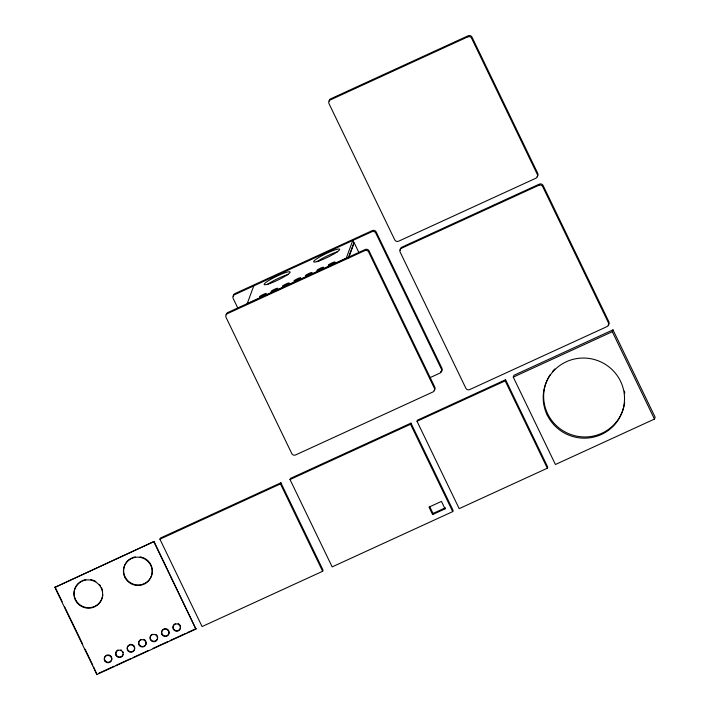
<?xml version="1.0" encoding="UTF-8"?>
<svg xmlns="http://www.w3.org/2000/svg" width="710" height="710" viewBox="0 0 710 710"><rect width="100%" height="100%" fill="white"/><g stroke="black" fill="none" stroke-linecap="round" stroke-linejoin="round"><path stroke-width="1.06" d="M54.856 587.392L154.07 541.499L195.924 629.078L96.888 674.5L54.856 587.392L154.07 541.499M96.888 674.5L93.72 667.098M159.927 539.201L160.336 538.091L280.894 482.8L323.05 570.157L322.642 571.275L202.084 626.566L159.927 539.201L280.486 483.909L280.894 482.8M253.754 285.899L247.142 303.853L346.178 258.431L352.781 240.477L353.899 242.793L348.397 257.757M348.645 257.739L354.166 242.731L358.976 252.689M290.008 479.543L290.417 478.425L410.966 423.133L453.131 510.499L452.714 511.608L332.165 566.899L290.008 479.543L410.558 424.252L410.966 423.133M417.027 421.279L417.436 420.169L505.582 379.743L547.738 467.1L547.33 468.218L459.184 508.644L417.027 421.279L505.174 380.853L505.582 379.743M432.612 514.555L445.055 508.848L441.46 501.393L429.017 507.109L432.612 514.555L433.02 513.445L444.504 508.174M445.055 508.848L445.463 507.739M513.268 377.134L513.951 375.288L612.987 329.866L655.144 417.223L654.46 419.077L555.424 464.5L513.268 377.134L612.304 331.712L612.987 329.866M430.1 377.613L440.129 373.016A2.884 2.822 20.2 0 0 441.487 369.253L375.767 233.075A2.884 2.822 20.2 0 0 371.933 231.691L234.531 294.712A2.884 2.822 20.2 0 0 233.182 298.475L237.974 308.415M99.063 673.107L114.07 666.22M116.076 665.305L131.075 658.427M133.081 657.504L148.079 650.626M153.085 648.328L168.093 641.449M170.089 640.526L185.097 633.648M187.094 632.725L196.102 628.598M612.304 331.712L654.46 419.077M505.174 380.853L547.33 468.218M410.558 424.252L452.714 511.608M429.87 506.922L433.02 513.445M280.486 483.909L322.642 571.275M153.892 541.97L195.924 629.078M55.034 586.922L62.196 601.769M64.583 606.713L82.733 644.325M85.12 649.277L92.77 665.119M441.167 371.507A2.884 2.822 20.2 0 0 441.895 368.144L376.176 231.966A2.884 2.822 20.2 0 0 372.342 230.581L234.939 293.603A2.884 2.822 20.2 0 0 233.315 296.292M440.866 371.72A2.884 2.822 20.2 0 1 440.537 371.898M317.042 261.679A14.404 1.979 -25.8 0 1 337.632 251.775M267.519 284.39A14.404 1.979 -25.8 0 1 288.118 274.486M537.009 176.684A2.884 2.822 20.2 0 0 537.727 173.32L472.017 37.142A2.884 2.822 20.2 0 0 468.183 35.757L330.78 98.779A2.884 2.822 20.2 0 0 329.156 101.095M400.298 250.213A2.884 2.822 20.2 0 1 401.887 247.16L539.289 184.138A2.884 2.822 20.2 0 1 543.123 185.523L608.834 321.701A2.884 2.822 20.2 0 1 608.115 325.065M151.328 565.746A14.404 14.12 20.2 0 1 143.899 583.815A14.404 14.12 20.2 0 1 125.164 577.061A14.404 14.12 20.2 0 1 130.959 558.406M131.785 557.989A14.404 14.12 20.2 0 1 135.353 556.889M140.03 556.853A14.404 14.12 20.2 0 1 141.876 557.261M142.772 557.554A14.404 14.12 20.2 0 1 145.328 558.761M146.109 559.267A14.404 14.12 20.2 0 1 150.946 564.894M102.799 594.82A14.404 14.12 20.2 0 1 81.961 606.091A14.404 14.12 20.2 0 1 79.129 582.679M79.857 582.111A14.404 14.12 20.2 0 1 81.437 581.117M82.271 580.7A14.404 14.12 20.2 0 1 85.839 579.6M90.516 579.564A14.404 14.12 20.2 0 1 92.362 579.972M93.25 580.265A14.404 14.12 20.2 0 1 95.806 581.472M99.382 584.481A14.404 14.12 20.2 0 1 100.509 585.981M101.432 587.605A14.404 14.12 20.2 0 1 102.595 591.128M146.162 642.204A3.745 3.674 20.2 0 1 143.491 646.393A3.745 3.674 20.2 0 1 138.991 644.085A3.745 3.674 20.2 0 1 140.882 639.488M143.731 639.382A3.745 3.674 20.2 0 1 145.861 641.29M134.714 647.458A3.745 3.674 20.2 0 1 129.797 651.54A3.745 3.674 20.2 0 1 128.608 645.257M129.433 644.742A3.745 3.674 20.2 0 1 132.282 644.627M133.152 645.079A3.745 3.674 20.2 0 1 134.412 646.535M123.114 654.602A3.745 3.674 20.2 0 1 117.097 656.04A3.745 3.674 20.2 0 1 117.975 649.996M120.833 649.881A3.745 3.674 20.2 0 1 121.703 650.324M122.963 651.789A3.745 3.674 20.2 0 1 123.265 652.712M108.177 654.904A3.745 3.674 20.2 0 1 111.736 659.617A3.745 3.674 20.2 0 1 106.243 661.738A3.745 3.674 20.2 0 1 105.524 655.933M106.305 655.365A3.745 3.674 20.2 0 1 107.21 655.01M157.611 636.95A3.745 3.674 20.2 0 1 154.94 641.139A3.745 3.674 20.2 0 1 150.44 638.831A3.745 3.674 20.2 0 1 152.33 634.243M156.058 634.571A3.745 3.674 20.2 0 1 157.309 636.036M165.678 628.661A3.745 3.674 20.2 0 1 168.918 633.595A3.745 3.674 20.2 0 1 163.282 635.335A3.745 3.674 20.2 0 1 162.963 629.504M163.779 628.989A3.745 3.674 20.2 0 1 164.711 628.705M179.683 624.72A3.745 3.674 20.2 0 1 179.018 630.098A3.745 3.674 20.2 0 1 173.622 628.909A3.745 3.674 20.2 0 1 175.228 623.735M178.086 623.62A3.745 3.674 20.2 0 1 178.955 624.072M624.64 402.57A40.754 39.964 20.2 0 1 570.281 434.316A40.754 39.964 20.2 0 1 550.188 374.676M552.682 371.321A40.754 39.964 20.2 0 1 554.794 368.969M624.472 391.077A40.754 39.964 20.2 0 1 624.747 393.154M226.197 314.841A2.884 2.822 20.2 0 1 227.821 312.524L365.224 249.503A2.884 2.822 20.2 0 1 369.049 250.879L434.768 387.065A2.884 2.822 20.2 0 1 434.05 390.42M467.775 36.876L330.372 99.897A2.884 2.822 20.2 0 0 329.014 103.651L394.733 239.829A2.884 2.822 20.2 0 0 398.567 241.214L535.97 178.192A2.884 2.822 20.2 0 0 537.319 174.429L471.609 38.251A2.884 2.822 20.2 0 0 467.775 36.876M364.816 250.612L227.413 313.634A2.884 2.822 20.2 0 0 226.055 317.397L291.774 453.575A2.884 2.822 20.2 0 0 295.608 454.95L433.011 391.929A2.884 2.822 20.2 0 0 434.36 388.175L368.641 251.997A2.884 2.822 20.2 0 0 364.816 250.612M538.881 185.257L401.478 248.278A2.884 2.822 20.2 0 0 400.12 252.032L465.84 388.21A2.884 2.822 20.2 0 0 469.674 389.595L607.077 326.573A2.884 2.822 20.2 0 0 608.426 322.81L542.706 186.632A2.884 2.822 20.2 0 0 538.881 185.257M319.34 260.81A14.404 1.979 -25.8 0 0 339.628 249.592A14.404 1.979 -25.8 0 0 321.026 256.221A14.404 1.979 -25.8 0 0 319.34 260.81M269.818 283.521A14.404 1.979 -25.8 0 0 290.106 272.312A14.404 1.979 -25.8 0 0 271.504 278.932A14.404 1.979 -25.8 0 0 269.818 283.521M295.395 280.769A3.745 0.515 -25.8 0 0 300.676 277.85A3.745 0.515 -25.8 0 0 295.839 279.571A3.745 0.515 -25.8 0 0 295.395 280.769M283.947 286.015A3.745 0.515 -25.8 0 0 289.227 283.104A3.745 0.515 -25.8 0 0 284.39 284.825A3.745 0.515 -25.8 0 0 283.947 286.015M272.498 291.269A3.745 0.515 -25.8 0 0 277.77 288.358A3.745 0.515 -25.8 0 0 272.942 290.079A3.745 0.515 -25.8 0 0 272.498 291.269M261.245 296.452A3.745 0.515 -25.8 0 0 266.33 293.567A3.745 0.515 -25.8 0 0 261.28 295.44A3.745 0.515 -25.8 0 0 261.245 296.452M306.853 275.515A3.745 0.515 -25.8 0 0 312.125 272.596A3.745 0.515 -25.8 0 0 307.288 274.326A3.745 0.515 -25.8 0 0 306.853 275.515M318.302 270.261A3.745 0.515 -25.8 0 0 323.574 267.351A3.745 0.515 -25.8 0 0 318.737 269.072A3.745 0.515 -25.8 0 0 318.302 270.261M329.751 265.007A3.745 0.515 -25.8 0 0 335.022 262.096A3.745 0.515 -25.8 0 0 330.185 263.818A3.745 0.515 -25.8 0 0 329.751 265.007M124.845 577.257A14.404 14.12 20.2 0 0 149.659 579.466A14.404 14.12 20.2 0 0 138.92 557.217A14.404 14.12 20.2 0 0 124.845 577.257M75.331 599.968A14.404 14.12 20.2 0 0 100.145 602.178A14.404 14.12 20.2 0 0 89.407 579.928A14.404 14.12 20.2 0 0 75.331 599.968M138.947 644.857A3.745 3.674 20.2 0 0 145.399 645.425A3.745 3.674 20.2 0 0 142.603 639.648A3.745 3.674 20.2 0 0 138.947 644.857M127.498 650.103A3.745 3.674 20.2 0 0 133.95 650.679A3.745 3.674 20.2 0 0 131.155 644.893A3.745 3.674 20.2 0 0 127.498 650.103M116.041 655.357A3.745 3.674 20.2 0 0 122.493 655.933A3.745 3.674 20.2 0 0 119.706 650.147A3.745 3.674 20.2 0 0 116.041 655.357M104.716 660.832A3.745 3.674 20.2 0 0 111.186 660.974A3.745 3.674 20.2 0 0 108 655.383A3.745 3.674 20.2 0 0 104.716 660.832M150.396 639.603A3.745 3.674 20.2 0 0 156.848 640.18A3.745 3.674 20.2 0 0 154.052 634.394A3.745 3.674 20.2 0 0 150.396 639.603M161.845 634.349A3.745 3.674 20.2 0 0 168.297 634.926A3.745 3.674 20.2 0 0 165.501 629.14A3.745 3.674 20.2 0 0 161.845 634.349M173.293 629.096A3.745 3.674 20.2 0 0 179.745 629.672A3.745 3.674 20.2 0 0 176.959 623.886A3.745 3.674 20.2 0 0 173.293 629.096M547.179 414.933A40.754 39.964 20.2 0 0 617.398 421.181A40.754 39.964 20.2 0 0 587.01 358.204A40.754 39.964 20.2 0 0 547.179 414.933"/></g></svg>
